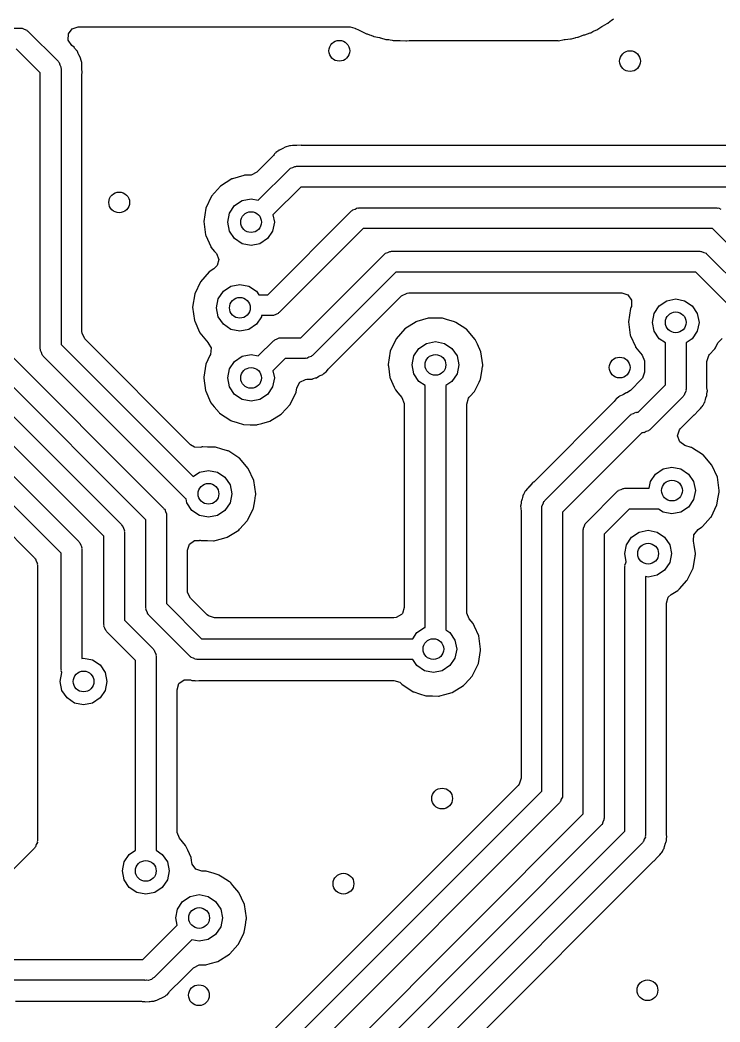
# Model space of a CAD drawing. Extents: x 100.2 to 143.8, y -109.8 to -50.2.
# Drawn here: x 132.38 to 139.12, y -103.7 to -94.05 of the extents above; entities that cross this region are included whole.
import ezdxf

# ---------------------------------------------------------------- set-up
doc = ezdxf.new("R2010")
doc.units = 0
doc.layers.add('BLACK', color=7, linetype='CONTINUOUS')

msp = doc.modelspace()

# ---------------------------------------------------------------- linework, layer by layer
at = {"layer": 'BLACK', "linetype": 'CONTINUOUS'}
for p, q in [((138.057, -94.0659), (138.067, -94.0582)), ((138.067, -94.0582), (138.091, -94.0425)), ((117.369, -94.131), (132.38, -94.131)), ((132.38, -94.131), (132.388, -94.1335)), ((132.388, -94.1335), (132.395, -94.1322)), ((132.395, -94.1322), (132.416, -94.1429)), ((132.416, -94.1429), (132.439, -94.1501)), ((132.439, -94.1501), (132.443, -94.1566)), ((132.443, -94.1566), (132.451, -94.1603)), ((132.841, -94.1874), (132.878, -94.1387)), ((132.878, -94.1387), (132.934, -94.121)), ((132.934, -94.121), (135.554, -94.121)), ((135.554, -94.121), (135.601, -94.1332)), ((135.601, -94.1332), (135.602, -94.134)), ((135.602, -94.134), (135.607, -94.136)), ((135.607, -94.136), (135.607, -94.136)), ((135.607, -94.136), (135.635, -94.1482)), ((135.635, -94.1482), (135.655, -94.1571)), ((135.655, -94.1571), (135.662, -94.1602)), ((137.904, -94.1585), (137.93, -94.1482)), ((137.93, -94.1482), (137.978, -94.1164)), ((137.978, -94.1164), (137.984, -94.1127)), ((137.984, -94.1127), (138.031, -94.087)), ((138.031, -94.087), (138.035, -94.0845)), ((138.031, -94.087), (138.031, -94.087)), ((138.035, -94.0845), (138.057, -94.0659)), ((132.451, -94.1603), (132.741, -94.4505)), ((132.839, -94.2485), (132.841, -94.1874)), ((132.874, -94.2988), (132.839, -94.2485)), ((135.662, -94.1602), (135.713, -94.1871)), ((135.713, -94.1871), (135.718, -94.1885)), ((135.718, -94.1885), (135.718, -94.1885)), ((135.718, -94.1885), (135.741, -94.195)), ((135.741, -94.195), (135.753, -94.1993)), ((135.753, -94.1993), (135.775, -94.2087)), ((135.775, -94.2087), (135.775, -94.2087)), ((135.775, -94.2087), (135.779, -94.2107)), ((135.779, -94.2107), (135.784, -94.2117)), ((135.784, -94.2117), (135.784, -94.2117)), ((135.784, -94.2117), (135.836, -94.2226)), ((135.836, -94.2226), (135.843, -94.2243)), ((135.843, -94.2243), (135.847, -94.2254)), ((135.847, -94.2254), (135.899, -94.2403)), ((135.899, -94.2403), (135.904, -94.2407)), ((135.904, -94.2407), (135.904, -94.2407)), ((135.904, -94.2407), (135.927, -94.2425)), ((135.927, -94.2425), (135.94, -94.2443)), ((135.94, -94.2443), (135.96, -94.2485)), ((135.96, -94.2485), (135.968, -94.2502)), ((135.968, -94.2502), (135.975, -94.2505)), ((135.975, -94.2505), (136.028, -94.2505)), ((136.028, -94.2505), (136.035, -94.2508)), ((136.035, -94.2508), (136.091, -94.2551)), ((136.091, -94.2551), (136.096, -94.2545)), ((136.096, -94.2545), (136.122, -94.2513)), ((136.096, -94.2545), (136.096, -94.2545)), ((136.122, -94.2513), (136.134, -94.2505)), ((136.134, -94.2505), (137.475, -94.2505)), ((137.475, -94.2505), (137.478, -94.2505)), ((137.478, -94.2505), (137.555, -94.2527)), ((137.555, -94.2527), (137.56, -94.2528)), ((137.56, -94.2528), (137.617, -94.2428)), ((137.617, -94.2428), (137.624, -94.2418)), ((137.624, -94.2418), (137.677, -94.2364)), ((137.677, -94.2364), (137.682, -94.2359)), ((137.677, -94.2364), (137.677, -94.2364)), ((137.682, -94.2359), (137.687, -94.2344)), ((137.687, -94.2344), (137.709, -94.2273)), ((137.687, -94.2344), (137.687, -94.2344)), ((137.709, -94.2273), (137.722, -94.2243)), ((137.722, -94.2243), (137.728, -94.2233)), ((137.728, -94.2233), (137.745, -94.2202)), ((137.745, -94.2202), (137.75, -94.2193)), ((137.745, -94.2202), (137.745, -94.2202)), ((137.75, -94.2193), (137.804, -94.1979)), ((137.804, -94.1979), (137.811, -94.1955)), ((137.811, -94.1955), (137.813, -94.195)), ((137.813, -94.195), (137.866, -94.1781)), ((137.866, -94.1781), (137.871, -94.1757)), ((137.871, -94.1757), (137.891, -94.1642)), ((137.891, -94.1642), (137.903, -94.1588)), ((137.903, -94.1588), (137.904, -94.1585)), ((132.57, -94.5626), (132.338, -94.331)), ((132.896, -94.3158), (132.874, -94.2988)), ((132.901, -94.3236), (132.896, -94.3158)), ((132.901, -94.3238), (132.901, -94.3236)), ((132.916, -94.3419), (132.901, -94.3238)), ((132.92, -94.3462), (132.916, -94.3419)), ((132.924, -94.3511), (132.92, -94.3462)), ((132.927, -94.3575), (132.924, -94.3511)), ((132.935, -94.3756), (132.927, -94.3575)), ((132.927, -94.3575), (132.927, -94.3575)), ((132.941, -94.3884), (132.935, -94.3756)), ((132.955, -94.4111), (132.941, -94.3884)), ((132.957, -94.4201), (132.955, -94.4111)), ((132.957, -94.4224), (132.957, -94.4201)), ((132.957, -94.4201), (132.957, -94.4201)), ((132.964, -94.4434), (132.957, -94.4224)), ((132.968, -94.454), (132.964, -94.4434)), ((132.741, -94.4505), (132.744, -94.4577)), ((132.744, -94.4577), (132.751, -94.4624)), ((132.751, -94.4624), (132.758, -94.4847)), ((132.758, -94.4847), (132.769, -94.5055)), ((132.769, -94.5055), (132.768, -94.5135)), ((132.768, -94.5135), (132.77, -94.5212)), ((132.77, -94.5212), (132.77, -97.1786)), ((132.969, -94.4631), (132.968, -94.454)), ((132.969, -94.4836), (132.969, -94.4631)), ((132.97, -94.4888), (132.969, -94.4836)), ((132.971, -94.4932), (132.97, -94.4888)), ((132.971, -94.5127), (132.971, -94.4932)), ((132.971, -94.5164), (132.971, -94.5127)), ((132.972, -94.5658), (132.971, -94.5164)), ((132.57, -97.22), (132.57, -94.5626)), ((132.971, -94.5706), (132.972, -94.5658)), ((132.971, -94.5747), (132.971, -94.5706)), ((132.971, -97.0545), (132.971, -94.5747)), ((134.863, -95.3125), (134.858, -95.3168)), ((134.867, -95.3085), (134.863, -95.3125)), ((134.874, -95.3056), (134.867, -95.3085)), ((134.892, -95.2979), (134.874, -95.3056)), ((134.905, -95.2913), (134.892, -95.2979)), ((134.927, -95.2773), (134.905, -95.2913)), ((134.939, -95.2752), (134.927, -95.2773)), ((134.96, -95.2688), (134.939, -95.2752)), ((134.962, -95.2679), (134.96, -95.2688)), ((134.97, -95.2643), (134.962, -95.2679)), ((134.962, -95.2679), (134.962, -95.2679)), ((134.979, -95.2639), (134.97, -95.2643)), ((135, -95.2632), (134.979, -95.2639)), ((134.979, -95.2639), (134.979, -95.2639)), ((135.005, -95.2628), (135, -95.2632)), ((135.01, -95.262), (135.005, -95.2628)), ((135.029, -95.262), (135.01, -95.262)), ((135.033, -95.2619), (135.029, -95.262)), ((135.041, -95.2616), (135.033, -95.2619)), ((135.082, -95.2601), (135.041, -95.2616)), ((135.087, -95.2617), (135.082, -95.2601)), ((135.091, -95.262), (135.087, -95.2617)), ((139.401, -95.262), (135.091, -95.262)), ((134.806, -95.3693), (134.655, -95.5204)), ((134.815, -95.3592), (134.806, -95.3693)), ((134.816, -95.3573), (134.815, -95.3592)), ((134.822, -95.35), (134.816, -95.3573)), ((134.827, -95.3433), (134.822, -95.35)), ((134.832, -95.336), (134.827, -95.3433)), ((134.827, -95.3433), (134.827, -95.3433)), ((134.84, -95.3312), (134.832, -95.336)), ((134.858, -95.3168), (134.84, -95.3311)), ((134.84, -95.3311), (134.84, -95.3312)), ((134.84, -95.3312), (134.84, -95.3312)), ((134.67, -95.7889), (134.967, -95.4918)), ((134.967, -95.4918), (134.974, -95.4881)), ((134.974, -95.4881), (134.979, -95.4816)), ((134.979, -95.4816), (135.001, -95.4744)), ((135.001, -95.4744), (135.022, -95.4637)), ((135.022, -95.4637), (135.03, -95.465)), ((135.03, -95.465), (135.038, -95.4625)), ((135.038, -95.4625), (139.428, -95.4625)), ((134.414, -95.5845), (134.305, -95.6534)), ((134.421, -95.5826), (134.414, -95.5845)), ((134.531, -95.551), (134.421, -95.5826)), ((134.421, -95.5826), (134.421, -95.5826)), ((134.538, -95.5491), (134.531, -95.551)), ((134.531, -95.551), (134.531, -95.551)), ((134.545, -95.5491), (134.538, -95.5491)), ((134.548, -95.5491), (134.545, -95.5491)), ((134.584, -95.5494), (134.548, -95.5491)), ((134.6, -95.5481), (134.584, -95.5494)), ((134.655, -95.5204), (134.6, -95.5481)), ((134.305, -95.6534), (134.22, -95.7501)), ((135.079, -95.6625), (134.811, -95.9303)), ((139.387, -95.6625), (135.079, -95.6625)), ((134.22, -95.7501), (134.165, -95.8669)), ((134.441, -95.8409), (134.514, -95.7921)), ((134.514, -95.7921), (134.6, -95.775)), ((134.6, -95.775), (134.67, -95.7889)), ((134.165, -95.8669), (134.145, -95.9944)), ((134.392, -95.9139), (134.441, -95.8409)), ((134.76, -96.7), (135.568, -95.8913)), ((135.568, -95.8913), (135.575, -95.8876)), ((135.575, -95.8876), (135.58, -95.8811)), ((135.58, -95.8811), (135.602, -95.8739)), ((135.602, -95.8739), (135.623, -95.8632)), ((135.623, -95.8632), (135.631, -95.8645)), ((135.631, -95.8645), (135.639, -95.862)), ((135.639, -95.862), (139.086, -95.862)), ((139.086, -95.862), (139.094, -95.8645)), ((139.094, -95.8645), (139.102, -95.8632)), ((139.102, -95.8632), (139.123, -95.8739)), ((134.375, -96), (134.392, -95.9139)), ((134.811, -95.9303), (134.825, -96)), ((134.145, -95.9944), (134.162, -96.1224)), ((134.392, -96.0861), (134.375, -96)), ((134.441, -96.1591), (134.392, -96.0861)), ((134.808, -96.0861), (134.759, -96.1591)), ((134.825, -96), (134.808, -96.0861)), ((135.68, -96.062), (134.872, -96.8707)), ((139.045, -96.062), (135.68, -96.062)), ((140.375, -97.3919), (139.045, -96.062)), ((134.162, -96.1224), (134.164, -96.1288)), ((134.164, -96.1288), (134.164, -96.1288)), ((134.164, -96.1288), (134.211, -96.2341)), ((134.514, -96.2079), (134.441, -96.1591)), ((134.759, -96.1591), (134.686, -96.2079)), ((134.211, -96.2341), (134.214, -96.2405)), ((134.214, -96.2405), (134.249, -96.282)), ((134.6, -96.225), (134.514, -96.2079)), ((134.686, -96.2079), (134.6, -96.225)), ((134.249, -96.282), (134.266, -96.3023)), ((134.266, -96.3023), (134.289, -96.359)), ((134.289, -96.359), (134.274, -96.4184)), ((135.08, -97.113), (135.882, -96.3103)), ((135.882, -96.3103), (135.889, -96.3066)), ((135.889, -96.3066), (135.894, -96.3001)), ((135.894, -96.3001), (135.916, -96.2929)), ((135.916, -96.2929), (135.937, -96.2822)), ((135.937, -96.2822), (135.945, -96.2835)), ((135.945, -96.2835), (135.953, -96.281)), ((135.953, -96.281), (138.923, -96.281)), ((138.923, -96.281), (138.931, -96.2835)), ((138.931, -96.2835), (138.939, -96.2822)), ((138.939, -96.2822), (138.96, -96.2929)), ((138.96, -96.2929), (138.982, -96.3001)), ((138.982, -96.3001), (138.987, -96.3066)), ((138.987, -96.3066), (138.994, -96.3103)), ((138.994, -96.3103), (140.021, -97.3373)), ((134.243, -96.4497), (134.197, -96.4784)), ((134.274, -96.4184), (134.243, -96.4497)), ((134.197, -96.4784), (134.112, -96.5751)), ((135.994, -96.481), (135.192, -97.2837)), ((138.882, -96.481), (135.994, -96.481)), ((139.85, -97.4494), (138.882, -96.481)), ((134.112, -96.5751), (134.057, -96.692)), ((134.284, -96.7389), (134.333, -96.6659)), ((134.333, -96.6659), (134.406, -96.6171)), ((134.406, -96.6171), (134.492, -96.6)), ((134.492, -96.6), (134.578, -96.6171)), ((134.578, -96.6171), (134.651, -96.6659)), ((134.651, -96.6659), (134.674, -96.7)), ((131.763, -96.7588), (133.758, -98.7533)), ((134.057, -96.692), (134.037, -96.8195)), ((134.267, -96.825), (134.284, -96.7389)), ((134.674, -96.7), (134.76, -96.7)), ((135.353, -97.4062), (136.048, -96.7105)), ((136.048, -96.7105), (136.103, -96.6827)), ((136.103, -96.6827), (136.118, -96.6815)), ((136.118, -96.6815), (138.17, -96.6815)), ((138.17, -96.6815), (138.228, -96.7004)), ((138.228, -96.7004), (138.264, -96.7499)), ((138.264, -96.7499), (138.264, -96.8111)), ((138.531, -96.8059), (138.604, -96.7571)), ((138.604, -96.7571), (138.69, -96.74)), ((138.69, -96.74), (138.776, -96.7571)), ((138.776, -96.7571), (138.849, -96.8059)), ((134.037, -96.8195), (134.054, -96.9474)), ((134.284, -96.9111), (134.267, -96.825)), ((138.255, -96.8319), (138.235, -96.9594)), ((138.258, -96.8256), (138.255, -96.8319)), ((138.259, -96.8226), (138.258, -96.8255)), ((138.258, -96.8255), (138.258, -96.8256)), ((138.264, -96.8111), (138.259, -96.8226)), ((138.482, -96.8789), (138.531, -96.8059)), ((138.849, -96.8059), (138.898, -96.8789)), ((133.587, -98.8654), (131.651, -96.9295)), ((134.054, -96.9474), (134.057, -96.9539)), ((134.057, -96.9539), (134.057, -96.9539)), ((134.057, -96.9539), (134.103, -97.0591)), ((134.333, -96.9841), (134.284, -96.9111)), ((134.7, -96.9111), (134.651, -96.9841)), ((134.702, -96.9), (134.7, -96.9111)), ((134.801, -96.9), (134.702, -96.9)), ((134.809, -96.8975), (134.801, -96.9)), ((134.817, -96.8988), (134.809, -96.8975)), ((134.838, -96.8881), (134.817, -96.8988)), ((134.86, -96.8809), (134.838, -96.8881)), ((134.865, -96.8744), (134.86, -96.8809)), ((134.872, -96.8707), (134.865, -96.8744)), ((136.307, -96.926), (136.197, -96.9576)), ((136.314, -96.9241), (136.307, -96.926)), ((136.307, -96.926), (136.307, -96.926)), ((136.321, -96.9241), (136.314, -96.9241)), ((136.367, -96.9244), (136.321, -96.9241)), ((136.443, -96.9249), (136.367, -96.9244)), ((136.483, -96.9367), (136.443, -96.9249)), ((136.56, -96.9598), (136.483, -96.9367)), ((138.465, -96.965), (138.482, -96.8789)), ((138.898, -96.8789), (138.915, -96.965)), ((134.406, -97.0329), (134.333, -96.9841)), ((134.492, -97.05), (134.406, -97.0329)), ((134.578, -97.0329), (134.492, -97.05)), ((134.651, -96.9841), (134.578, -97.0329)), ((136.081, -97.0284), (135.996, -97.1251)), ((136.19, -96.9595), (136.081, -97.0284)), ((136.197, -96.9576), (136.19, -96.9595)), ((136.197, -96.9576), (136.197, -96.9576)), ((136.567, -96.9618), (136.56, -96.9598)), ((136.56, -96.9598), (136.56, -96.9598)), ((136.573, -96.9657), (136.567, -96.9618)), ((136.669, -97.0282), (136.573, -96.9657)), ((136.675, -97.032), (136.669, -97.0282)), ((136.669, -97.0282), (136.669, -97.0282)), ((136.759, -97.1298), (136.675, -97.032)), ((138.235, -96.9594), (138.252, -97.0874)), ((138.482, -97.0511), (138.465, -96.965)), ((138.531, -97.1241), (138.482, -97.0511)), ((138.898, -97.0511), (138.849, -97.1241)), ((138.915, -96.965), (138.898, -97.0511)), ((132.972, -97.07), (132.971, -97.0545)), ((132.999, -97.1245), (132.972, -97.07)), ((134.018, -98.1435), (132.999, -97.1245)), ((134.103, -97.0591), (134.106, -97.0655)), ((134.106, -97.0655), (134.188, -97.163)), ((134.67, -97.2889), (134.816, -97.1423)), ((134.816, -97.1423), (134.823, -97.1386)), ((134.823, -97.1386), (134.828, -97.1321)), ((134.828, -97.1321), (134.85, -97.1249)), ((134.85, -97.1249), (134.871, -97.1142)), ((134.871, -97.1142), (134.879, -97.1155)), ((134.879, -97.1155), (134.887, -97.113)), ((134.887, -97.113), (135.08, -97.113)), ((135.996, -97.1251), (135.941, -97.2419)), ((136.762, -97.1362), (136.759, -97.1298)), ((136.78, -97.1758), (136.762, -97.1362)), ((136.762, -97.1362), (136.762, -97.1362)), ((138.252, -97.0874), (138.254, -97.0938)), ((138.254, -97.0938), (138.254, -97.0938)), ((138.254, -97.0938), (138.301, -97.1991)), ((138.59, -97.1636), (138.531, -97.1241)), ((138.849, -97.1241), (138.79, -97.1636)), ((139.095, -97.1634), (139.137, -97.1193)), ((132.572, -97.2277), (132.57, -97.22)), ((132.571, -97.2356), (132.572, -97.2277)), ((132.582, -97.2565), (132.571, -97.2356)), ((132.77, -97.1786), (134.041, -98.4499)), ((134.188, -97.163), (134.189, -97.1643)), ((134.189, -97.1643), (134.188, -97.1651)), ((134.188, -97.1651), (134.215, -97.2119)), ((134.215, -97.2119), (134.208, -97.2749)), ((135.941, -97.2419), (135.921, -97.3694)), ((136.168, -97.2889), (136.217, -97.2159)), ((136.217, -97.2159), (136.29, -97.1671)), ((136.29, -97.1671), (136.376, -97.15)), ((136.376, -97.15), (136.462, -97.1671)), ((136.462, -97.1671), (136.535, -97.2159)), ((136.535, -97.2159), (136.584, -97.2889)), ((136.813, -97.2473), (136.78, -97.1758)), ((138.301, -97.1991), (138.304, -97.2055)), ((138.304, -97.2055), (138.334, -97.2419)), ((138.334, -97.2419), (138.366, -97.2801)), ((138.59, -97.5674), (138.59, -97.1636)), ((138.79, -97.1636), (138.79, -97.6088)), ((139.016, -97.2761), (139.063, -97.2247)), ((139.063, -97.2247), (139.067, -97.2195)), ((139.063, -97.2247), (139.063, -97.2247)), ((139.067, -97.2195), (139.072, -97.209)), ((139.072, -97.209), (139.095, -97.1634)), ((131.748, -97.3083), (133.352, -98.9128)), ((132.589, -97.2788), (132.582, -97.2565)), ((132.596, -97.2835), (132.589, -97.2788)), ((132.599, -97.2907), (132.596, -97.2835)), ((133.97, -98.6614), (132.599, -97.2907)), ((134.204, -97.2843), (134.165, -97.3669)), ((134.208, -97.2749), (134.204, -97.2843)), ((134.392, -97.4139), (134.441, -97.3409)), ((134.441, -97.3409), (134.514, -97.2921)), ((134.514, -97.2921), (134.6, -97.275)), ((134.6, -97.275), (134.67, -97.2889)), ((134.928, -97.313), (134.811, -97.4303)), ((135.121, -97.313), (134.928, -97.313)), ((135.129, -97.3105), (135.121, -97.313)), ((135.137, -97.3118), (135.129, -97.3105)), ((135.158, -97.3011), (135.137, -97.3118)), ((135.18, -97.2939), (135.158, -97.3011)), ((135.185, -97.2874), (135.18, -97.2939)), ((135.192, -97.2837), (135.185, -97.2874)), ((136.151, -97.375), (136.168, -97.2889)), ((136.584, -97.2889), (136.601, -97.375)), ((136.831, -97.375), (136.813, -97.2473)), ((138.366, -97.2801), (138.389, -97.3368)), ((138.389, -97.3368), (138.39, -97.3438)), ((138.991, -97.3425), (139.009, -97.2843)), ((139.009, -97.2843), (139.016, -97.2761)), ((134.165, -97.3669), (134.145, -97.4944)), ((134.375, -97.5), (134.392, -97.4139)), ((134.811, -97.4303), (134.825, -97.5)), ((135.326, -97.4395), (135.344, -97.4162)), ((135.344, -97.4162), (135.353, -97.4062)), ((135.921, -97.3694), (135.922, -97.3764)), ((135.922, -97.3764), (135.922, -97.3764)), ((135.922, -97.3764), (135.923, -97.386)), ((135.923, -97.386), (135.938, -97.4974)), ((136.168, -97.4611), (136.151, -97.375)), ((136.601, -97.375), (136.584, -97.4611)), ((136.822, -97.4395), (136.83, -97.3899)), ((136.83, -97.3899), (136.831, -97.3861)), ((136.83, -97.3899), (136.83, -97.3899)), ((136.831, -97.3861), (136.831, -97.375)), ((138.39, -97.3438), (138.39, -97.4434)), ((138.991, -97.5815), (138.991, -97.3425)), ((133.181, -99.0249), (131.636, -97.479)), ((134.145, -97.4944), (134.146, -97.5014)), ((134.146, -97.5014), (134.146, -97.5014)), ((134.146, -97.5014), (134.146, -97.5023)), ((134.146, -97.5023), (134.162, -97.6224)), ((134.392, -97.5861), (134.375, -97.5)), ((134.825, -97.5), (134.808, -97.5861)), ((135.069, -97.5418), (135.124, -97.5146)), ((135.124, -97.5146), (135.138, -97.5135)), ((135.138, -97.5135), (135.149, -97.5135)), ((135.149, -97.5135), (135.153, -97.5127)), ((135.153, -97.5127), (135.159, -97.5123)), ((135.159, -97.5123), (135.175, -97.5117)), ((135.175, -97.5117), (135.179, -97.5116)), ((135.179, -97.5116), (135.188, -97.5112)), ((135.188, -97.5112), (135.197, -97.5076)), ((135.197, -97.5076), (135.199, -97.5067)), ((135.197, -97.5076), (135.197, -97.5076)), ((135.199, -97.5067), (135.22, -97.5003)), ((135.22, -97.5003), (135.231, -97.4982)), ((135.231, -97.4982), (135.254, -97.4842)), ((135.254, -97.4842), (135.267, -97.4775)), ((135.267, -97.4775), (135.285, -97.4698)), ((135.285, -97.4698), (135.291, -97.467)), ((135.285, -97.4698), (135.285, -97.4698)), ((135.291, -97.467), (135.296, -97.463)), ((135.296, -97.463), (135.3, -97.4587)), ((135.3, -97.4587), (135.318, -97.4444)), ((135.318, -97.4444), (135.326, -97.4395)), ((135.938, -97.4974), (135.94, -97.5038)), ((135.94, -97.5038), (135.94, -97.5038)), ((135.94, -97.5038), (135.978, -97.5882)), ((136.217, -97.5341), (136.168, -97.4611)), ((136.276, -97.5736), (136.217, -97.5341)), ((136.535, -97.5341), (136.476, -97.5736)), ((136.584, -97.4611), (136.535, -97.5341)), ((136.796, -97.5418), (136.807, -97.5197)), ((136.807, -97.5197), (136.81, -97.5134)), ((136.807, -97.5197), (136.807, -97.5197)), ((136.81, -97.5134), (136.822, -97.4395)), ((138.361, -97.5134), (138.253, -97.6204)), ((138.371, -97.5015), (138.361, -97.5134)), ((138.39, -97.4434), (138.371, -97.5015)), ((134.162, -97.6224), (134.164, -97.6288)), ((134.164, -97.6288), (134.164, -97.6288)), ((134.164, -97.6288), (134.21, -97.7327)), ((134.441, -97.6591), (134.392, -97.5861)), ((134.808, -97.5861), (134.759, -97.6591)), ((135.034, -97.6384), (135.041, -97.5961)), ((135.041, -97.5961), (135.069, -97.5418)), ((135.978, -97.5882), (135.99, -97.6155)), ((135.99, -97.6155), (136.012, -97.6427)), ((136.276, -99.9019), (136.276, -97.5736)), ((136.476, -97.5736), (136.476, -99.9258)), ((136.708, -97.6795), (136.753, -97.6295)), ((136.753, -97.6295), (136.796, -97.5418)), ((138.253, -97.6204), (138.219, -97.6427)), ((138.328, -97.8295), (138.59, -97.5674)), ((138.789, -97.6245), (138.778, -97.6453)), ((138.79, -97.6088), (138.788, -97.6165)), ((138.788, -97.6165), (138.789, -97.6245)), ((138.991, -97.5948), (138.991, -97.5815)), ((138.995, -97.6238), (138.991, -97.5948)), ((138.993, -97.6327), (138.995, -97.6238)), ((131.576, -97.7108), (132.941, -99.0758)), ((134.514, -97.7079), (134.441, -97.6591)), ((134.6, -97.725), (134.514, -97.7079)), ((134.686, -97.7079), (134.6, -97.725)), ((134.759, -97.6591), (134.686, -97.7079)), ((134.977, -97.7545), (135.034, -97.6384)), ((136.012, -97.6427), (136.052, -97.6901)), ((136.052, -97.6901), (136.075, -97.7468)), ((136.677, -97.7525), (136.695, -97.6943)), ((136.695, -97.6943), (136.702, -97.6861)), ((136.702, -97.6861), (136.708, -97.6795)), ((138.097, -97.7263), (138.089, -97.7363)), ((138.115, -97.703), (138.097, -97.7263)), ((138.123, -97.6981), (138.115, -97.703)), ((138.141, -97.6838), (138.123, -97.6981)), ((138.146, -97.6795), (138.141, -97.6838)), ((138.15, -97.6755), (138.146, -97.6795)), ((138.157, -97.6727), (138.15, -97.6755)), ((138.175, -97.665), (138.157, -97.6727)), ((138.157, -97.6727), (138.157, -97.6727)), ((138.188, -97.6583), (138.175, -97.665)), ((138.203, -97.6491), (138.188, -97.6583)), ((138.21, -97.6443), (138.203, -97.6491)), ((138.203, -97.6491), (138.203, -97.6491)), ((138.219, -97.6427), (138.21, -97.6443)), ((138.761, -97.6795), (138.44, -98.0002)), ((138.764, -97.6724), (138.761, -97.6795)), ((138.771, -97.6676), (138.764, -97.6724)), ((138.778, -97.6453), (138.771, -97.6676)), ((138.969, -97.7327), (138.972, -97.7216)), ((138.972, -97.7216), (138.976, -97.7068)), ((138.976, -97.7068), (138.98, -97.6929)), ((138.98, -97.6929), (138.99, -97.6682)), ((138.99, -97.6682), (138.991, -97.6619)), ((138.991, -97.6557), (138.993, -97.6329)), ((138.991, -97.6619), (138.991, -97.6557)), ((138.993, -97.6329), (138.993, -97.6327)), ((134.21, -97.7327), (134.214, -97.7405)), ((134.214, -97.7405), (134.246, -97.7789)), ((134.246, -97.7789), (134.292, -97.8339)), ((134.891, -97.8502), (134.938, -97.798)), ((134.938, -97.798), (134.973, -97.7597)), ((134.973, -97.7597), (134.977, -97.7545)), ((134.973, -97.7597), (134.973, -97.7597)), ((136.075, -97.7468), (136.076, -97.7538)), ((136.076, -97.7538), (136.076, -99.7105)), ((136.677, -99.756), (136.677, -97.7525)), ((138.089, -97.7363), (137.325, -98.4997)), ((138.872, -97.8543), (138.906, -97.818)), ((138.906, -97.818), (138.908, -97.8153)), ((138.908, -97.8153), (138.922, -97.8016)), ((138.922, -97.8016), (138.925, -97.7978)), ((138.925, -97.7978), (138.928, -97.7939)), ((138.928, -97.7939), (138.942, -97.7789)), ((138.942, -97.7789), (138.948, -97.7722)), ((138.948, -97.7722), (138.952, -97.7637)), ((138.952, -97.7637), (138.953, -97.7615)), ((138.953, -97.7615), (138.963, -97.7422)), ((138.963, -97.7422), (138.964, -97.7402)), ((138.964, -97.7402), (138.969, -97.7327)), ((138.964, -97.7402), (138.964, -97.7402)), ((132.771, -99.1879), (131.464, -97.8815)), ((134.292, -97.8339), (134.292, -97.8339)), ((134.292, -97.8339), (134.297, -97.8393)), ((134.297, -97.8393), (134.404, -97.9108)), ((134.404, -97.9108), (134.411, -97.9129)), ((134.411, -97.9129), (134.411, -97.9129)), ((134.411, -97.9129), (134.466, -97.93)), ((134.705, -97.9384), (134.781, -97.9177)), ((134.781, -97.9177), (134.891, -97.8502)), ((137.429, -98.6793), (138.25, -97.8588)), ((138.25, -97.8588), (138.257, -97.8551)), ((138.257, -97.8551), (138.262, -97.8486)), ((138.262, -97.8486), (138.284, -97.8414)), ((138.284, -97.8414), (138.305, -97.8307)), ((138.305, -97.8307), (138.313, -97.832)), ((138.313, -97.832), (138.32, -97.8295)), ((138.32, -97.8295), (138.328, -97.8295)), ((138.737, -97.9869), (138.865, -97.8591)), ((138.865, -97.8591), (138.868, -97.8564)), ((138.868, -97.8564), (138.872, -97.8543)), ((134.466, -97.93), (134.527, -97.9493)), ((134.527, -97.9493), (134.592, -97.9505)), ((134.592, -97.9505), (134.649, -97.9515)), ((134.649, -97.9515), (134.649, -97.9515)), ((134.649, -97.9515), (134.656, -97.9516)), ((134.656, -97.9516), (134.663, -97.9498)), ((134.663, -97.9498), (134.705, -97.9384)), ((134.663, -97.9498), (134.663, -97.9498)), ((138.428, -98.0104), (138.406, -98.0176)), ((138.433, -98.0039), (138.428, -98.0104)), ((138.44, -98.0002), (138.433, -98.0039)), ((138.708, -98.0593), (138.725, -98.0007)), ((138.725, -98.0007), (138.737, -97.9869)), ((131.393, -98.1103), (132.514, -99.2313)), ((138.362, -98.0295), (137.6, -98.7914)), ((138.369, -98.0295), (138.362, -98.0295)), ((138.377, -98.027), (138.369, -98.0295)), ((138.385, -98.0283), (138.377, -98.027)), ((138.406, -98.0176), (138.385, -98.0283)), ((138.728, -98.117), (138.708, -98.0593)), ((134.055, -98.1665), (134.018, -98.1435)), ((134.116, -98.1687), (134.055, -98.1665)), ((134.121, -98.167), (134.116, -98.1687)), ((134.128, -98.1651), (134.121, -98.167)), ((134.121, -98.167), (134.121, -98.167)), ((134.135, -98.1651), (134.128, -98.1651)), ((134.181, -98.1654), (134.135, -98.1651)), ((134.257, -98.1659), (134.181, -98.1654)), ((134.32, -98.1847), (134.257, -98.1659)), ((134.374, -98.2008), (134.32, -98.1847)), ((134.381, -98.2028), (134.374, -98.2008)), ((134.374, -98.2008), (134.374, -98.2008)), ((134.387, -98.2067), (134.381, -98.2028)), ((134.483, -98.2692), (134.387, -98.2067)), ((138.778, -98.1518), (138.728, -98.117)), ((138.838, -98.1696), (138.778, -98.1518)), ((138.845, -98.1716), (138.838, -98.1696)), ((138.838, -98.1696), (138.838, -98.1696)), ((138.851, -98.1754), (138.845, -98.1716)), ((138.947, -98.238), (138.851, -98.1754)), ((134.489, -98.273), (134.483, -98.2692)), ((134.483, -98.2692), (134.483, -98.2692)), ((134.573, -98.3708), (134.489, -98.273)), ((138.953, -98.2418), (138.947, -98.238)), ((138.947, -98.238), (138.947, -98.238)), ((139.037, -98.3395), (138.953, -98.2418)), ((134.104, -98.4081), (134.19, -98.391)), ((134.19, -98.391), (134.276, -98.4081)), ((134.627, -98.4883), (134.573, -98.3708)), ((138.495, -98.4257), (138.568, -98.3769)), ((138.568, -98.3769), (138.654, -98.3598)), ((138.654, -98.3598), (138.74, -98.3769)), ((138.74, -98.3769), (138.813, -98.4257)), ((139.091, -98.457), (139.037, -98.3395)), ((134.041, -98.4499), (134.104, -98.4081)), ((134.276, -98.4081), (134.349, -98.4569)), ((134.349, -98.4569), (134.398, -98.5299)), ((134.645, -98.616), (134.627, -98.4883)), ((138.433, -98.5628), (138.446, -98.4987)), ((138.446, -98.4987), (138.495, -98.4257)), ((138.813, -98.4257), (138.862, -98.4987)), ((138.862, -98.4987), (138.879, -98.5848)), ((139.109, -98.5848), (139.091, -98.457)), ((134.398, -98.5299), (134.415, -98.616)), ((137.238, -98.5951), (137.237, -98.5973)), ((137.242, -98.5866), (137.238, -98.5951)), ((137.238, -98.5951), (137.238, -98.5951)), ((137.262, -98.5649), (137.242, -98.5866)), ((137.265, -98.561), (137.262, -98.5649)), ((137.268, -98.5573), (137.265, -98.561)), ((137.282, -98.5435), (137.268, -98.5573)), ((137.284, -98.5408), (137.282, -98.5435)), ((137.312, -98.5113), (137.284, -98.5408)), ((137.318, -98.5046), (137.312, -98.5113)), ((137.322, -98.5024), (137.318, -98.5046)), ((137.325, -98.4997), (137.322, -98.5024)), ((137.829, -98.8916), (138.128, -98.592)), ((138.128, -98.592), (138.136, -98.5884)), ((138.136, -98.5884), (138.14, -98.5819)), ((138.14, -98.5819), (138.163, -98.5746)), ((138.163, -98.5746), (138.183, -98.564)), ((138.183, -98.564), (138.191, -98.5653)), ((138.191, -98.5653), (138.199, -98.5628)), ((138.199, -98.5628), (138.433, -98.5628)), ((138.879, -98.5848), (138.862, -98.6709)), ((139.108, -98.5996), (139.109, -98.5959)), ((139.109, -98.5959), (139.109, -98.5848)), ((133.974, -98.6637), (133.97, -98.6614)), ((133.982, -98.7021), (133.974, -98.6637)), ((134.415, -98.616), (134.398, -98.7021)), ((134.624, -98.7544), (134.635, -98.6844)), ((134.635, -98.6844), (134.644, -98.6309)), ((134.644, -98.6309), (134.645, -98.6271)), ((134.644, -98.6309), (134.644, -98.6309)), ((134.645, -98.6198), (134.645, -98.616)), ((134.645, -98.6219), (134.645, -98.6198)), ((134.645, -98.6271), (134.645, -98.6219)), ((137.203, -98.6841), (137.2, -98.6906)), ((137.2, -98.6906), (137.2, -98.6969)), ((137.21, -98.6659), (137.203, -98.6841)), ((137.214, -98.6521), (137.21, -98.6659)), ((137.218, -98.635), (137.214, -98.6521)), ((137.221, -98.6261), (137.218, -98.635)), ((137.226, -98.6186), (137.221, -98.6261)), ((137.227, -98.6167), (137.226, -98.6186)), ((137.226, -98.6186), (137.226, -98.6186)), ((137.237, -98.5973), (137.227, -98.6167)), ((137.412, -98.7135), (137.419, -98.6912)), ((137.419, -98.6912), (137.426, -98.6865)), ((137.426, -98.6865), (137.429, -98.6793)), ((138.862, -98.6709), (138.813, -98.7439)), ((139.087, -98.7231), (139.1, -98.6483)), ((139.1, -98.6483), (139.108, -98.5997)), ((139.108, -98.5997), (139.108, -98.5996)), ((133.758, -98.7533), (133.761, -98.7605)), ((133.761, -98.7605), (133.768, -98.7652)), ((133.768, -98.7652), (133.775, -98.7875)), ((133.775, -98.7875), (133.786, -98.8084)), ((134.031, -98.7751), (133.982, -98.7021)), ((134.104, -98.8239), (134.031, -98.7751)), ((134.349, -98.7751), (134.276, -98.8239)), ((134.398, -98.7021), (134.349, -98.7751)), ((134.567, -98.8705), (134.613, -98.7756)), ((134.613, -98.7756), (134.621, -98.7607)), ((134.621, -98.7607), (134.624, -98.7544)), ((134.621, -98.7607), (134.621, -98.7607)), ((137.197, -98.7261), (137.195, -98.7351)), ((137.195, -98.7351), (137.197, -98.7544)), ((137.2, -98.7031), (137.197, -98.7259)), ((137.197, -98.7259), (137.197, -98.7261)), ((137.197, -98.7544), (137.199, -98.764)), ((137.199, -98.764), (137.2, -98.7773)), ((137.2, -98.6969), (137.2, -98.7031)), ((137.2, -98.7773), (137.2, -101.355)), ((137.4, -98.75), (137.402, -98.7423)), ((137.4, -101.479), (137.4, -98.75)), ((137.401, -98.7344), (137.412, -98.7135)), ((137.402, -98.7423), (137.401, -98.7344)), ((138.24, -98.7628), (138, -99.0037)), ((138.523, -98.7628), (138.24, -98.7628)), ((138.568, -98.7926), (138.523, -98.7628)), ((138.813, -98.7439), (138.74, -98.7926)), ((139.031, -98.8393), (139.087, -98.7231)), ((133.587, -99.715), (133.587, -98.8654)), ((133.786, -98.8084), (133.785, -98.8163)), ((133.785, -98.8163), (133.787, -98.824)), ((133.787, -98.824), (133.787, -99.6736)), ((134.19, -98.841), (134.104, -98.8239)), ((134.276, -98.8239), (134.19, -98.841)), ((134.489, -98.9566), (134.563, -98.8757)), ((134.563, -98.8757), (134.567, -98.8705)), ((134.563, -98.8757), (134.563, -98.8757)), ((137.6, -98.7914), (137.6, -101.52)), ((138.654, -98.8098), (138.568, -98.7926)), ((138.74, -98.7926), (138.654, -98.8098)), ((138.949, -98.9297), (139.026, -98.8445)), ((139.026, -98.8445), (139.031, -98.8393)), ((139.026, -98.8445), (139.026, -98.8445)), ((133.352, -98.9128), (133.356, -98.92)), ((133.356, -98.92), (133.362, -98.9247)), ((133.362, -98.9247), (133.37, -98.947)), ((133.37, -98.947), (133.38, -98.9678)), ((133.38, -98.9678), (133.379, -98.9758)), ((133.379, -98.9758), (133.381, -98.9835)), ((134.371, -99.0337), (134.481, -98.9662)), ((134.481, -98.9662), (134.489, -98.9566)), ((137.8, -98.9623), (137.802, -98.9546)), ((137.8, -101.699), (137.8, -98.9623)), ((137.801, -98.9466), (137.811, -98.9258)), ((137.802, -98.9546), (137.801, -98.9466)), ((137.811, -98.9258), (137.819, -98.9035)), ((137.819, -98.9035), (137.825, -98.8988)), ((137.825, -98.8988), (137.829, -98.8916)), ((138.338, -98.9844), (138.424, -98.9673)), ((138.424, -98.9673), (138.51, -98.9844)), ((138.864, -99.0102), (138.905, -98.9592)), ((138.905, -98.9592), (138.938, -98.9386)), ((138.938, -98.9386), (138.945, -98.9349)), ((138.945, -98.9349), (138.949, -98.9297)), ((132.941, -99.0758), (132.945, -99.083)), ((133.181, -99.8745), (133.181, -99.0249)), ((133.381, -98.9835), (133.381, -99.8331)), ((134.006, -99.1012), (134.056, -99.0652)), ((134.056, -99.0652), (134.103, -99.065)), ((134.103, -99.065), (134.104, -99.062)), ((134.104, -99.062), (134.111, -99.0632)), ((134.111, -99.0632), (134.117, -99.0653)), ((134.117, -99.0653), (134.182, -99.0665)), ((134.182, -99.0665), (134.239, -99.0675)), ((134.239, -99.0675), (134.239, -99.0675)), ((134.239, -99.0675), (134.246, -99.0676)), ((134.246, -99.0676), (134.253, -99.0658)), ((134.253, -99.0658), (134.315, -99.0488)), ((134.253, -99.0658), (134.253, -99.0658)), ((134.315, -99.0488), (134.371, -99.0337)), ((138, -99.0037), (138, -101.74)), ((138.216, -99.1062), (138.265, -99.0332)), ((138.265, -99.0332), (138.338, -98.9844)), ((138.51, -98.9844), (138.583, -99.0332)), ((138.583, -99.0332), (138.632, -99.1062)), ((138.861, -99.0645), (138.862, -99.0644)), ((138.862, -99.0715), (138.861, -99.0645)), ((138.862, -99.0644), (138.864, -99.0102)), ((138.868, -99.1114), (138.862, -99.0715)), ((138.862, -99.0715), (138.862, -99.0715)), ((132.945, -99.083), (132.951, -99.0877)), ((132.951, -99.0877), (132.959, -99.11)), ((132.959, -99.11), (132.969, -99.1309)), ((132.969, -99.1309), (132.968, -99.1388)), ((132.968, -99.1388), (132.971, -99.1465)), ((132.971, -99.1465), (132.971, -100.201)), ((133.988, -99.1594), (134.006, -99.1012)), ((133.988, -99.5495), (133.988, -99.1594)), ((138.199, -99.1923), (138.216, -99.1062)), ((138.632, -99.1062), (138.649, -99.1923)), ((138.879, -99.1923), (138.868, -99.1114)), ((132.514, -99.2313), (132.517, -99.2385)), ((132.517, -99.2385), (132.524, -99.2432)), ((132.524, -99.2432), (132.531, -99.2655)), ((132.531, -99.2655), (132.542, -99.2864)), ((132.771, -100.307), (132.771, -99.1879)), ((138.214, -99.2698), (138.199, -99.1923)), ((138.211, -99.2807), (138.214, -99.2698)), ((138.649, -99.1923), (138.632, -99.2784)), ((138.858, -99.3306), (138.876, -99.2209)), ((138.876, -99.2209), (138.878, -99.2072)), ((138.878, -99.2071), (138.879, -99.2034)), ((138.878, -99.2072), (138.878, -99.2071)), ((138.879, -99.2034), (138.879, -99.1923)), ((132.542, -99.2864), (132.541, -99.2943)), ((132.541, -99.2943), (132.543, -99.302)), ((132.543, -99.302), (132.543, -101.957)), ((138.199, -99.3173), (138.202, -99.3096)), ((138.199, -101.865), (138.199, -99.3173)), ((138.2, -99.3016), (138.211, -99.2807)), ((138.202, -99.3096), (138.2, -99.3016)), ((138.583, -99.3514), (138.51, -99.4001)), ((138.632, -99.2784), (138.583, -99.3514)), ((138.801, -99.4468), (138.858, -99.3306)), ((138.424, -99.4173), (138.399, -99.4123)), ((138.399, -99.4123), (138.399, -101.906)), ((138.51, -99.4001), (138.424, -99.4173)), ((138.726, -99.5296), (138.797, -99.452)), ((138.797, -99.452), (138.801, -99.4468)), ((138.797, -99.452), (138.797, -99.452)), ((133.989, -99.565), (133.988, -99.5495)), ((138.647, -99.5842), (138.709, -99.5461)), ((138.709, -99.5461), (138.715, -99.5424)), ((138.715, -99.5424), (138.726, -99.5296)), ((134.016, -99.6195), (133.989, -99.565)), ((134.178, -99.7815), (134.016, -99.6195)), ((138.6, -99.6686), (138.618, -99.6104)), ((138.618, -99.6104), (138.647, -99.5842)), ((133.589, -99.7227), (133.587, -99.715)), ((133.588, -99.7306), (133.589, -99.7227)), ((133.599, -99.7515), (133.588, -99.7306)), ((133.606, -99.7738), (133.599, -99.7515)), ((133.787, -99.6736), (134.124, -100.011)), ((136.076, -99.7105), (136.057, -99.7687)), ((138.6, -101.879), (138.6, -99.6686)), ((133.381, -99.8331), (133.657, -100.108)), ((133.613, -99.7785), (133.606, -99.7738)), ((133.616, -99.7857), (133.613, -99.7785)), ((134.012, -100.182), (133.616, -99.7857)), ((134.19, -99.7916), (134.178, -99.7815)), ((134.248, -99.8105), (134.19, -99.7916)), ((135.976, -99.8105), (134.248, -99.8105)), ((135.997, -99.8081), (135.976, -99.8105)), ((136.05, -99.7771), (135.997, -99.8081)), ((136.051, -99.7761), (136.05, -99.7771)), ((136.057, -99.7687), (136.051, -99.7761)), ((136.677, -99.7642), (136.677, -99.756)), ((136.701, -99.8206), (136.677, -99.7642)), ((136.739, -99.8658), (136.701, -99.8206)), ((133.184, -99.8822), (133.181, -99.8745)), ((133.183, -99.8901), (133.184, -99.8822)), ((133.193, -99.911), (133.183, -99.8901)), ((133.201, -99.9333), (133.193, -99.911)), ((133.207, -99.938), (133.201, -99.9333)), ((133.211, -99.9452), (133.207, -99.938)), ((133.486, -100.22), (133.211, -99.9452)), ((136.197, -99.9519), (136.27, -99.9031)), ((136.27, -99.9031), (136.276, -99.9019)), ((136.476, -99.9258), (136.515, -99.9519)), ((136.742, -99.8722), (136.739, -99.8658)), ((136.752, -99.8926), (136.742, -99.8722)), ((136.742, -99.8722), (136.742, -99.8722)), ((136.793, -99.9833), (136.752, -99.8926)), ((134.124, -100.011), (136.157, -100.011)), ((136.157, -100.011), (136.197, -99.9519)), ((136.515, -99.9519), (136.564, -100.025)), ((136.564, -100.025), (136.581, -100.111)), ((136.811, -100.111), (136.793, -99.9833)), ((133.657, -100.108), (133.66, -100.115)), ((133.66, -100.115), (133.667, -100.12)), ((133.667, -100.12), (133.674, -100.142)), ((136.581, -100.111), (136.564, -100.197)), ((136.804, -100.165), (136.81, -100.126)), ((136.81, -100.126), (136.811, -100.122)), ((136.81, -100.126), (136.81, -100.126)), ((136.811, -100.122), (136.811, -100.111)), ((132.971, -100.201), (132.987, -100.198)), ((132.987, -100.198), (133.073, -100.215)), ((133.073, -100.215), (133.146, -100.264)), ((133.486, -102.048), (133.486, -100.22)), ((133.674, -100.142), (133.685, -100.163)), ((133.685, -100.163), (133.684, -100.171)), ((133.684, -100.171), (133.686, -100.179)), ((133.686, -100.179), (133.686, -102.048)), ((134.019, -100.185), (134.012, -100.182)), ((134.024, -100.192), (134.019, -100.185)), ((134.046, -100.199), (134.024, -100.192)), ((134.067, -100.21), (134.046, -100.199)), ((134.075, -100.209), (134.067, -100.21)), ((134.083, -100.211), (134.075, -100.209)), ((136.157, -100.211), (134.083, -100.211)), ((136.197, -100.27), (136.157, -100.211)), ((136.564, -100.197), (136.515, -100.27)), ((136.79, -100.249), (136.804, -100.165)), ((132.773, -100.314), (132.771, -100.307)), ((132.772, -100.322), (132.773, -100.314)), ((132.779, -100.337), (132.772, -100.322)), ((133.146, -100.264), (133.195, -100.337)), ((136.27, -100.319), (136.197, -100.27)), ((136.356, -100.336), (136.27, -100.319)), ((136.442, -100.319), (136.356, -100.336)), ((136.515, -100.27), (136.442, -100.319)), ((136.733, -100.366), (136.79, -100.249)), ((132.762, -100.423), (132.779, -100.337)), ((132.779, -100.509), (132.762, -100.423)), ((132.779, -100.337), (132.779, -100.337)), ((133.195, -100.337), (133.212, -100.423)), ((133.212, -100.423), (133.195, -100.509)), ((133.905, -100.444), (133.955, -100.408)), ((133.955, -100.408), (134.01, -100.408)), ((134.01, -100.408), (134.01, -100.407)), ((134.01, -100.407), (134.017, -100.408)), ((134.017, -100.408), (134.024, -100.411)), ((134.024, -100.411), (134.03, -100.412)), ((134.03, -100.412), (134.036, -100.412)), ((134.036, -100.412), (134.059, -100.414)), ((134.059, -100.414), (134.068, -100.416)), ((134.068, -100.416), (134.097, -100.412)), ((134.097, -100.412), (134.11, -100.412)), ((134.11, -100.412), (135.974, -100.412)), ((135.974, -100.412), (136.032, -100.43)), ((136.662, -100.445), (136.729, -100.371)), ((136.729, -100.371), (136.733, -100.366)), ((136.729, -100.371), (136.729, -100.371)), ((132.828, -100.582), (132.779, -100.509)), ((133.195, -100.509), (133.146, -100.582)), ((133.887, -100.502), (133.905, -100.444)), ((133.887, -101.869), (133.887, -100.502)), ((136.032, -100.43), (136.043, -100.44)), ((136.043, -100.44), (136.043, -100.44)), ((136.043, -100.44), (136.048, -100.445)), ((136.048, -100.445), (136.053, -100.45)), ((136.053, -100.45), (136.16, -100.522)), ((136.16, -100.522), (136.167, -100.524)), ((136.167, -100.524), (136.167, -100.524)), ((136.167, -100.524), (136.222, -100.541)), ((136.537, -100.529), (136.647, -100.461)), ((136.647, -100.461), (136.662, -100.445)), ((132.901, -100.631), (132.828, -100.582)), ((133.146, -100.582), (133.073, -100.631)), ((136.222, -100.541), (136.283, -100.56)), ((136.283, -100.56), (136.348, -100.561)), ((136.348, -100.561), (136.405, -100.563)), ((136.405, -100.563), (136.405, -100.563)), ((136.405, -100.563), (136.412, -100.563)), ((136.412, -100.563), (136.419, -100.561)), ((136.419, -100.561), (136.465, -100.548)), ((136.419, -100.561), (136.419, -100.561)), ((136.465, -100.548), (136.537, -100.529)), ((132.987, -100.648), (132.901, -100.631)), ((133.073, -100.631), (132.987, -100.648)), ((137.2, -101.355), (137.181, -101.413)), ((137.171, -101.425), (134.525, -104.071)), ((134.579, -104.3), (137.4, -101.479)), ((137.181, -101.413), (137.171, -101.425)), ((137.574, -101.584), (137.571, -101.591)), ((137.581, -101.579), (137.574, -101.584)), ((137.588, -101.557), (137.581, -101.579)), ((137.599, -101.536), (137.588, -101.557)), ((137.6, -101.52), (137.598, -101.528)), ((137.598, -101.528), (137.599, -101.536)), ((137.571, -101.591), (134.691, -104.471)), ((134.399, -105.1), (137.8, -101.699)), ((137.988, -101.777), (137.98, -101.799)), ((137.998, -101.756), (137.988, -101.777)), ((138, -101.74), (137.997, -101.748)), ((137.997, -101.748), (137.998, -101.756)), ((133.887, -101.877), (133.887, -101.869)), ((137.97, -101.811), (134.511, -105.271)), ((134.569, -105.494), (138.199, -101.865)), ((137.974, -101.804), (137.97, -101.811)), ((137.98, -101.799), (137.974, -101.804)), ((132.543, -101.957), (132.541, -101.965)), ((132.541, -101.965), (132.542, -101.973)), ((133.911, -101.933), (133.887, -101.877)), ((133.969, -102.002), (133.911, -101.933)), ((138.373, -101.969), (138.37, -101.977)), ((138.38, -101.965), (138.373, -101.969)), ((138.387, -101.942), (138.38, -101.965)), ((138.398, -101.922), (138.387, -101.942)), ((138.399, -101.906), (138.397, -101.914)), ((138.397, -101.914), (138.398, -101.922)), ((138.589, -101.99), (138.599, -101.965)), ((138.599, -101.965), (138.6, -101.959)), ((138.6, -101.892), (138.6, -101.879)), ((138.604, -101.921), (138.6, -101.892)), ((138.6, -101.953), (138.602, -101.93)), ((138.6, -101.959), (138.6, -101.953)), ((138.602, -101.93), (138.604, -101.921)), ((138.602, -101.93), (138.602, -101.93)), ((132.514, -102.028), (132.261, -102.28)), ((132.517, -102.021), (132.514, -102.028)), ((132.524, -102.016), (132.517, -102.021)), ((132.531, -101.994), (132.524, -102.016)), ((132.542, -101.973), (132.531, -101.994)), ((133.427, -102.088), (133.486, -102.048)), ((133.686, -102.048), (133.745, -102.088)), ((133.972, -102.008), (133.969, -102.002)), ((133.99, -102.048), (133.972, -102.008)), ((133.972, -102.008), (133.972, -102.008)), ((134.023, -102.119), (133.99, -102.048)), ((138.37, -101.977), (134.74, -105.606)), ((138.551, -102.076), (138.557, -102.069)), ((138.557, -102.069), (138.561, -102.061)), ((138.561, -102.061), (138.562, -102.059)), ((138.562, -102.059), (138.572, -102.039)), ((138.572, -102.039), (138.573, -102.037)), ((138.573, -102.037), (138.579, -102.03)), ((138.573, -102.037), (138.573, -102.037)), ((138.579, -102.03), (138.583, -102.01)), ((138.583, -102.01), (138.585, -102.004)), ((138.585, -102.004), (138.589, -101.99)), ((133.361, -102.247), (133.378, -102.161)), ((133.378, -102.161), (133.427, -102.088)), ((133.745, -102.088), (133.794, -102.161)), ((133.794, -102.161), (133.811, -102.247)), ((134.027, -102.147), (134.023, -102.119)), ((134.029, -102.165), (134.027, -102.147)), ((134.033, -102.181), (134.029, -102.165)), ((135.863, -104.767), (138.474, -102.156)), ((138.474, -102.156), (138.477, -102.154)), ((138.477, -102.154), (138.481, -102.151)), ((138.481, -102.151), (138.515, -102.115)), ((138.515, -102.115), (138.517, -102.112)), ((138.517, -102.112), (138.531, -102.099)), ((138.531, -102.099), (138.534, -102.095)), ((138.534, -102.095), (138.537, -102.091)), ((138.537, -102.091), (138.551, -102.076)), ((133.378, -102.333), (133.361, -102.247)), ((133.811, -102.247), (133.794, -102.333)), ((134.069, -102.23), (134.033, -102.181)), ((134.127, -102.25), (134.069, -102.23)), ((134.167, -102.25), (134.127, -102.25)), ((134.244, -102.273), (134.167, -102.25)), ((133.427, -102.406), (133.378, -102.333)), ((133.794, -102.333), (133.745, -102.406)), ((134.284, -102.285), (134.244, -102.273)), ((134.291, -102.287), (134.284, -102.285)), ((134.284, -102.285), (134.284, -102.285)), ((134.323, -102.308), (134.291, -102.287)), ((134.393, -102.353), (134.323, -102.308)), ((134.399, -102.357), (134.393, -102.353)), ((134.393, -102.353), (134.393, -102.353)), ((134.404, -102.362), (134.399, -102.357)), ((133.5, -102.455), (133.427, -102.406)), ((133.745, -102.406), (133.672, -102.455)), ((134.424, -102.386), (134.404, -102.362)), ((134.404, -102.362), (134.404, -102.362)), ((134.483, -102.455), (134.424, -102.386)), ((133.586, -102.472), (133.5, -102.455)), ((133.672, -102.455), (133.586, -102.472)), ((133.892, -102.614), (133.941, -102.541)), ((133.941, -102.541), (134.014, -102.492)), ((134.014, -102.492), (134.1, -102.475)), ((134.1, -102.475), (134.186, -102.492)), ((134.186, -102.492), (134.259, -102.541)), ((134.259, -102.541), (134.308, -102.614)), ((134.486, -102.461), (134.483, -102.455)), ((134.509, -102.511), (134.486, -102.461)), ((134.486, -102.461), (134.486, -102.461)), ((134.537, -102.572), (134.509, -102.511)), ((133.875, -102.7), (133.892, -102.614)), ((134.308, -102.614), (134.325, -102.7)), ((134.555, -102.7), (134.537, -102.572)), ((133.889, -102.77), (133.875, -102.7)), ((134.325, -102.7), (134.308, -102.786)), ((134.545, -102.768), (134.554, -102.715)), ((134.554, -102.715), (134.555, -102.711)), ((134.554, -102.715), (134.554, -102.715)), ((134.555, -102.705), (134.555, -102.7)), ((134.555, -102.707), (134.555, -102.705)), ((134.555, -102.711), (134.555, -102.707)), ((133.559, -103.1), (133.889, -102.77)), ((134.308, -102.786), (134.259, -102.859)), ((134.531, -102.845), (134.534, -102.838)), ((134.534, -102.838), (134.545, -102.768)), ((134.03, -102.911), (133.668, -103.274)), ((134.1, -102.925), (134.03, -102.911)), ((134.186, -102.908), (134.1, -102.925)), ((134.259, -102.859), (134.186, -102.908)), ((134.477, -102.955), (134.513, -102.881)), ((134.513, -102.881), (134.531, -102.845)), ((134.531, -102.845), (134.531, -102.845)), ((134.395, -103.045), (134.473, -102.96)), ((134.473, -102.96), (134.477, -102.955)), ((134.473, -102.96), (134.473, -102.96)), ((132.149, -103.1), (133.559, -103.1)), ((134.205, -103.138), (134.281, -103.118)), ((134.281, -103.118), (134.391, -103.05)), ((134.391, -103.05), (134.395, -103.045)), ((133.943, -103.282), (134.045, -103.18)), ((134.045, -103.18), (134.1, -103.152)), ((134.1, -103.152), (134.117, -103.151)), ((134.117, -103.151), (134.132, -103.151)), ((134.132, -103.151), (134.149, -103.152)), ((134.149, -103.152), (134.149, -103.152)), ((134.149, -103.152), (134.156, -103.152)), ((134.156, -103.152), (134.163, -103.15)), ((134.163, -103.15), (134.205, -103.138)), ((134.163, -103.15), (134.163, -103.15)), ((133.578, -103.3), (132.149, -103.3)), ((133.581, -103.302), (133.578, -103.3)), ((133.593, -103.3), (133.581, -103.302)), ((133.594, -103.3), (133.593, -103.3)), ((133.595, -103.3), (133.594, -103.3)), ((133.597, -103.299), (133.595, -103.3)), ((133.613, -103.302), (133.597, -103.299)), ((133.627, -103.295), (133.613, -103.302)), ((133.642, -103.292), (133.627, -103.295)), ((133.654, -103.281), (133.642, -103.292)), ((133.668, -103.274), (133.654, -103.281)), ((133.822, -103.403), (133.936, -103.289)), ((133.936, -103.289), (133.939, -103.285)), ((133.939, -103.285), (133.943, -103.282)), ((133.807, -103.42), (133.816, -103.409)), ((133.816, -103.409), (133.822, -103.403)), ((132.33, -103.501), (133.523, -103.501)), ((133.523, -103.501), (133.538, -103.502)), ((133.538, -103.502), (133.544, -103.502)), ((133.544, -103.502), (133.552, -103.505)), ((133.552, -103.505), (133.561, -103.505)), ((133.561, -103.505), (133.567, -103.506)), ((133.567, -103.506), (133.573, -103.506)), ((133.573, -103.506), (133.582, -103.508)), ((133.582, -103.508), (133.618, -103.503)), ((133.618, -103.503), (133.628, -103.503)), ((133.628, -103.503), (133.642, -103.502)), ((133.642, -103.502), (133.655, -103.502)), ((133.655, -103.502), (133.664, -103.501)), ((133.664, -103.501), (133.673, -103.498)), ((133.673, -103.498), (133.678, -103.496)), ((133.678, -103.496), (133.684, -103.494)), ((133.684, -103.494), (133.693, -103.493)), ((133.693, -103.493), (133.725, -103.476)), ((133.725, -103.476), (133.734, -103.471)), ((133.734, -103.471), (133.761, -103.46)), ((133.761, -103.46), (133.767, -103.457)), ((133.761, -103.46), (133.761, -103.46)), ((133.767, -103.457), (133.772, -103.453)), ((133.772, -103.453), (133.773, -103.452)), ((133.773, -103.452), (133.776, -103.45)), ((133.776, -103.449), (133.783, -103.444)), ((133.776, -103.45), (133.776, -103.449)), ((133.783, -103.444), (133.791, -103.439)), ((133.791, -103.439), (133.807, -103.42))]:
    msp.add_line(p, q, dxfattribs=at)
at = {"layer": 'BLACK'}
for centre in [(135.45, -94.35), (138.25, -94.45), (133.33, -95.81), (134.6, -96), (134.492, -96.825), (138.69, -96.965), (136.376, -97.375), (138.15, -97.4), (134.6, -97.5), (138.654, -98.5848), (134.19, -98.616), (138.424, -99.1923), (136.356, -100.111), (132.987, -100.423), (136.44, -101.55), (133.586, -102.247), (135.49, -102.37), (134.1, -102.7), (138.418, -103.396), (134.098, -103.444)]:
    msp.add_circle(centre, 0.1, dxfattribs=at)

doc.saveas('drawing.dxf')
